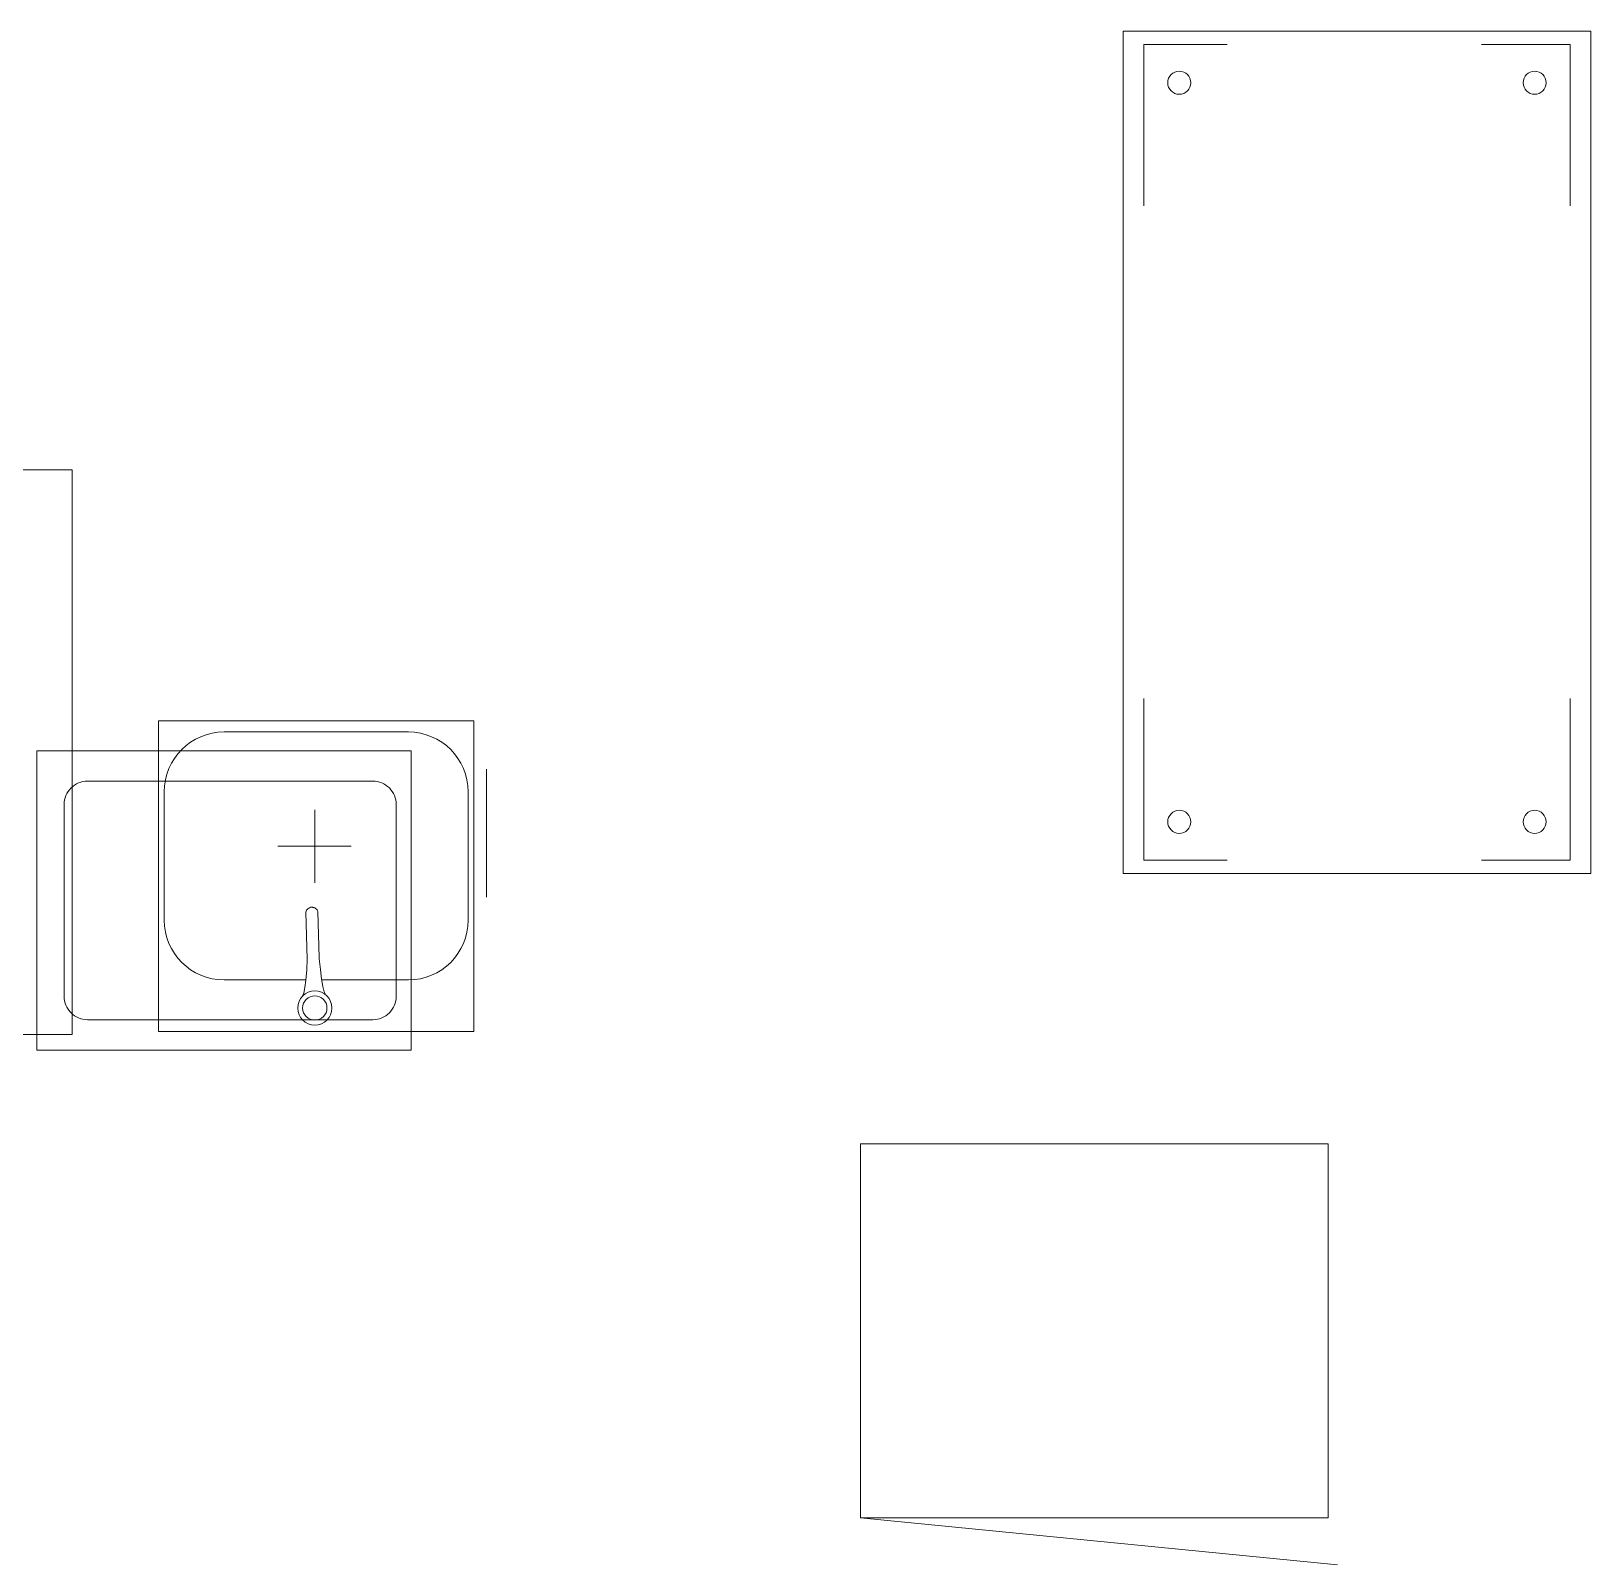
# Model space of a CAD drawing. Header units: millimetres. Extents: x -217779 to 263180, y 55413 to 130161.
# Drawn here: x -206921 to -205253, y 99951 to 101590 of the extents above; entities that cross this region are included whole.
import ezdxf

# ---------------------------------------------------------------- set-up
doc = ezdxf.new("R2010")
doc.units = ezdxf.units.MM
doc.layers.add('ТХ_ВК_оборуд.пищеблок', color=250, linetype='Continuous')
doc.layers.add('ТХ_мебель передв', color=250, linetype='Continuous', lineweight=13)
doc.layers.add('ТХ_пищеблок', color=30, linetype='Continuous', lineweight=20)
doc.layers.add('ТХ_привязка ТХ', color=7, linetype='Continuous', true_color=0x163d5c)

# ---------------------------------------------------------------- blocks, each defined once
blk = doc.blocks.new('Шкаф для ПУИ 500х400')
blk.add_line((400, 0), (450, -510))
blk.add_lwpolyline([(400, -500), (400, 0), (0, 0), (0, -500)], close=True)
blk = doc.blocks.new('A$C9cd708a4')
at = {"layer": 'ТХ_мебель передв', "xscale": -1, "rotation": 90}
blk.add_blockref('Шкаф для ПУИ 500х400', (12200, -30200), dxfattribs=at)
blk = doc.blocks.new('A$C19c1ccfc')
at = {"layer": 'ТХ_пищеблок', "color": 132}
for p, q in [((-463.4, -29498), (-800.4, -29498)), ((-800.4, -29498), (-800.4, -29830)), ((-533.4, -29510), (-730.4, -29510)), ((-463.4, -29830), (-463.4, -29498)), ((-794.4, -29574), (-794.4, -29711)), ((-469.4, -29711), (-469.4, -29574)), ((-633.5, -29593.1), (-633.4, -29671.4)), ((-594.7, -29631.9), (-673, -29632)), ((-639.5, -29697.8), (-638.8, -29697.5)), ((-639.2, -29697.8), (-638.2, -29697.5)), ((-639.2, -29697.8), (-638.2, -29697.5)), ((-638.8, -29697.5), (-637.9, -29697.3)), ((-638.2, -29697.5), (-637.1, -29697.4)), ((-638.2, -29697.5), (-637.1, -29697.4)), ((-637.9, -29697.3), (-637.1, -29697.2)), ((-637.1, -29697.2), (-636.2, -29697.2)), ((-637.1, -29697.4), (-636, -29697.5)), ((-637.1, -29697.4), (-636, -29697.5)), ((-636.2, -29697.2), (-635.4, -29697.4)), ((-636, -29697.5), (-634.9, -29697.7)), ((-636, -29697.5), (-634.9, -29697.7)), ((-635.4, -29697.4), (-634.6, -29697.7)), ((-634.6, -29697.7), (-634.1, -29698)), ((-642.9, -29702.4), (-642.6, -29701.4)), ((-642.9, -29702.4), (-642.6, -29701.4)), ((-642.9, -29702.4), (-641.6, -29752.8)), ((-642.9, -29702.4), (-641.6, -29752.8)), ((-642.6, -29701.4), (-642.2, -29700.5)), ((-642.2, -29700.5), (-641.5, -29699.6)), ((-641.5, -29699.6), (-640.8, -29698.9)), ((-641.5, -29699.6), (-640.8, -29698.9)), ((-640.8, -29698.9), (-639.9, -29698.3)), ((-640.8, -29698.9), (-639.9, -29698.3)), ((-640, -29698.2), (-639.5, -29697.8)), ((-639.9, -29698.3), (-638.9, -29697.9)), ((-639.9, -29698.3), (-638.9, -29697.9)), ((-634.5, -29697.7), (-633.5, -29698.1)), ((-634.5, -29697.7), (-633.5, -29698.1)), ((-633.5, -29698.1), (-632.5, -29698.7)), ((-633.5, -29698.1), (-632.5, -29698.7)), ((-632.5, -29698.7), (-631.7, -29699.4)), ((-632.5, -29698.7), (-631.7, -29699.4)), ((-631.7, -29699.4), (-631, -29700.2)), ((-631, -29700.2), (-630.5, -29701.1)), ((-631, -29700.2), (-630.5, -29701.1)), ((-630.5, -29701.1), (-630.2, -29702)), ((-630.5, -29701.1), (-630.2, -29702)), ((-630.2, -29702), (-628.8, -29751.4)), ((-643.1, -29775.2), (-642.1, -29764.2)), ((-642.1, -29764.2), (-641.6, -29752.8)), ((-628.8, -29751.4), (-628.7, -29752.4)), ((-628.8, -29751.4), (-628.8, -29751.4)), ((-628.8, -29751.4), (-628.7, -29752.4)), ((-627.4, -29763.8), (-628.7, -29752.4)), ((-626.2, -29774.1), (-627.4, -29763.8)), ((-730.4, -29775), (-643.1, -29775)), ((-644, -29783.1), (-643.1, -29775.1)), ((-624.8, -29782), (-626.2, -29774)), ((-626, -29775), (-533.4, -29775)), ((-646.5, -29792.3), (-645.1, -29788.9)), ((-645.1, -29789.1), (-644, -29783.1)), ((-623.3, -29787.8), (-624.8, -29782)), ((-621.9, -29791), (-623.4, -29787.7)), ((-621.9, -29791), (-623.4, -29787.7)), ((-800.4, -29830), (-463.4, -29830))]:
    blk.add_line(p, q, dxfattribs=at)
at = {"layer": 'ТХ_пищеблок', "color": 253}
blk.add_line((-450, -29686.7), (-450, -29549.7), dxfattribs=at)

msp = doc.modelspace()

# ---------------------------------------------------------------- linework, layer by layer
at = {"layer": 'ТХ_ВК_оборуд.пищеблок', "lineweight": 0}
msp.add_lwpolyline([(-206514.4, 100500.7), (-206914.4, 100500.7), (-206914.4, 100820.7), (-206514.4, 100820.7)], close=True, dxfattribs=at)
msp.add_lwpolyline([(-206514.4, 100500.7), (-206914.4, 100500.7), (-206914.4, 100820.7), (-206514.4, 100820.7)], close=True, dxfattribs=at)
msp.add_lwpolyline([(-206514.4, 100500.7), (-206914.4, 100500.7), (-206914.4, 100820.7), (-206514.4, 100820.7)], close=True, dxfattribs=at)
msp.add_lwpolyline([(-206555.3, 100533.2), (-206860.3, 100533.2, -0.414214), (-206885.3, 100558.2), (-206885.3, 100763.2, -0.414214), (-206860.3, 100788.2), (-206555.3, 100788.2, -0.414214), (-206530.3, 100763.2), (-206530.3, 100558.2, -0.414214)], format="xyb", close=True, dxfattribs=at)
msp.add_lwpolyline([(-206555.3, 100533.2), (-206860.3, 100533.2, -0.414214), (-206885.3, 100558.2), (-206885.3, 100763.2, -0.414214), (-206860.3, 100788.2), (-206555.3, 100788.2, -0.414214), (-206530.3, 100763.2), (-206530.3, 100558.2, -0.414214)], format="xyb", close=True, dxfattribs=at)
msp.add_lwpolyline([(-206555.3, 100533.2), (-206860.3, 100533.2, -0.414214), (-206885.3, 100558.2), (-206885.3, 100763.2, -0.414214), (-206860.3, 100788.2), (-206555.3, 100788.2, -0.414214), (-206530.3, 100763.2), (-206530.3, 100558.2, -0.414214)], format="xyb", close=True, dxfattribs=at)
msp.add_lwpolyline([(-206555.3, 100533.2), (-206860.3, 100533.2, -0.414214), (-206885.3, 100558.2), (-206885.3, 100763.2, -0.414214), (-206860.3, 100788.2), (-206555.3, 100788.2, -0.414214), (-206530.3, 100763.2), (-206530.3, 100558.2, -0.414214)], format="xyb", close=True, dxfattribs=at)
at = {"layer": 'ТХ_пищеблок', "elevation": 65.9}
msp.add_lwpolyline([(-205253.1, 101589.6), (-205253.1, 100689.6), (-205753.1, 100689.6), (-205753.1, 101589.6)], close=True, dxfattribs=at)
at = {"layer": 'ТХ_пищеблок', "extrusion": (-6.19742e-05, 0.000470712, 1)}
for points, elevation in [([(-205641.8, 101575.4), (-205730.9, 101575.4), (-205730.9, 101402.8)], 126.5), ([(-205369.9, 101575.4), (-205275.2, 101575.4), (-205275.2, 101402.8)], 126.4)]:
    msp.add_lwpolyline(points, dxfattribs=dict(at, elevation=elevation))
at = {"layer": 'ТХ_пищеблок', "color": 132, "lineweight": 0, "elevation": -38.2}
msp.add_lwpolyline([(-207877.3, 101120.8), (-207877.3, 100517.3), (-206876.7, 100517.3), (-206876.7, 101120.8)], close=True, dxfattribs=at)
at = {"layer": 'ТХ_пищеблок', "extrusion": (-6.19742e-05, -0.000470712, 1), "elevation": 31.2}
for points in [[(-205641.8, 100703.9), (-205730.9, 100703.9), (-205730.9, 100876.5)], [(-205369.9, 100703.9), (-205275.2, 100703.9), (-205275.2, 100876.5)]]:
    msp.add_lwpolyline(points, dxfattribs=at)
at = {"layer": 'ТХ_пищеблок', "extrusion": (-6.19742e-05, 0.000470712, 1)}
for centre in [(-205693.1, 101534.5, 126.5), (-205313.1, 101534.5, 126.4)]:
    msp.add_circle(centre, 12.3, dxfattribs=at)
at = {"layer": 'ТХ_пищеблок', "extrusion": (-6.19742e-05, -0.000470712, 1)}
for centre in [(-205693.1, 100744.7, 31.2), (-205313.1, 100744.7, 31.2)]:
    msp.add_circle(centre, 12.3, dxfattribs=at)
at = {"layer": 'ТХ_пищеблок', "color": 132}
for radius in [18.3, 13]:
    msp.add_circle((-206617.3, 100545.7), radius, dxfattribs=at)
for centre, start, end in [((-206714.3, 100776.7), 90, 180), ((-206517.3, 100776.7), 0, 90), ((-206714.3, 100639.7), 180, 270), ((-206517.3, 100639.7), 270, 0)]:
    msp.add_arc(centre, 64, start, end, dxfattribs=at)

# ---------------------------------------------------------------- block references
msp.add_blockref('A$C9cd708a4', (-218233.9, 130600.7))
at = {"layer": 'ТХ_привязка ТХ', "color": 1, "ltscale": 100}
msp.add_blockref('A$C19c1ccfc', (-205983.9, 130350.7), dxfattribs=at)

doc.saveas('drawing.dxf')
